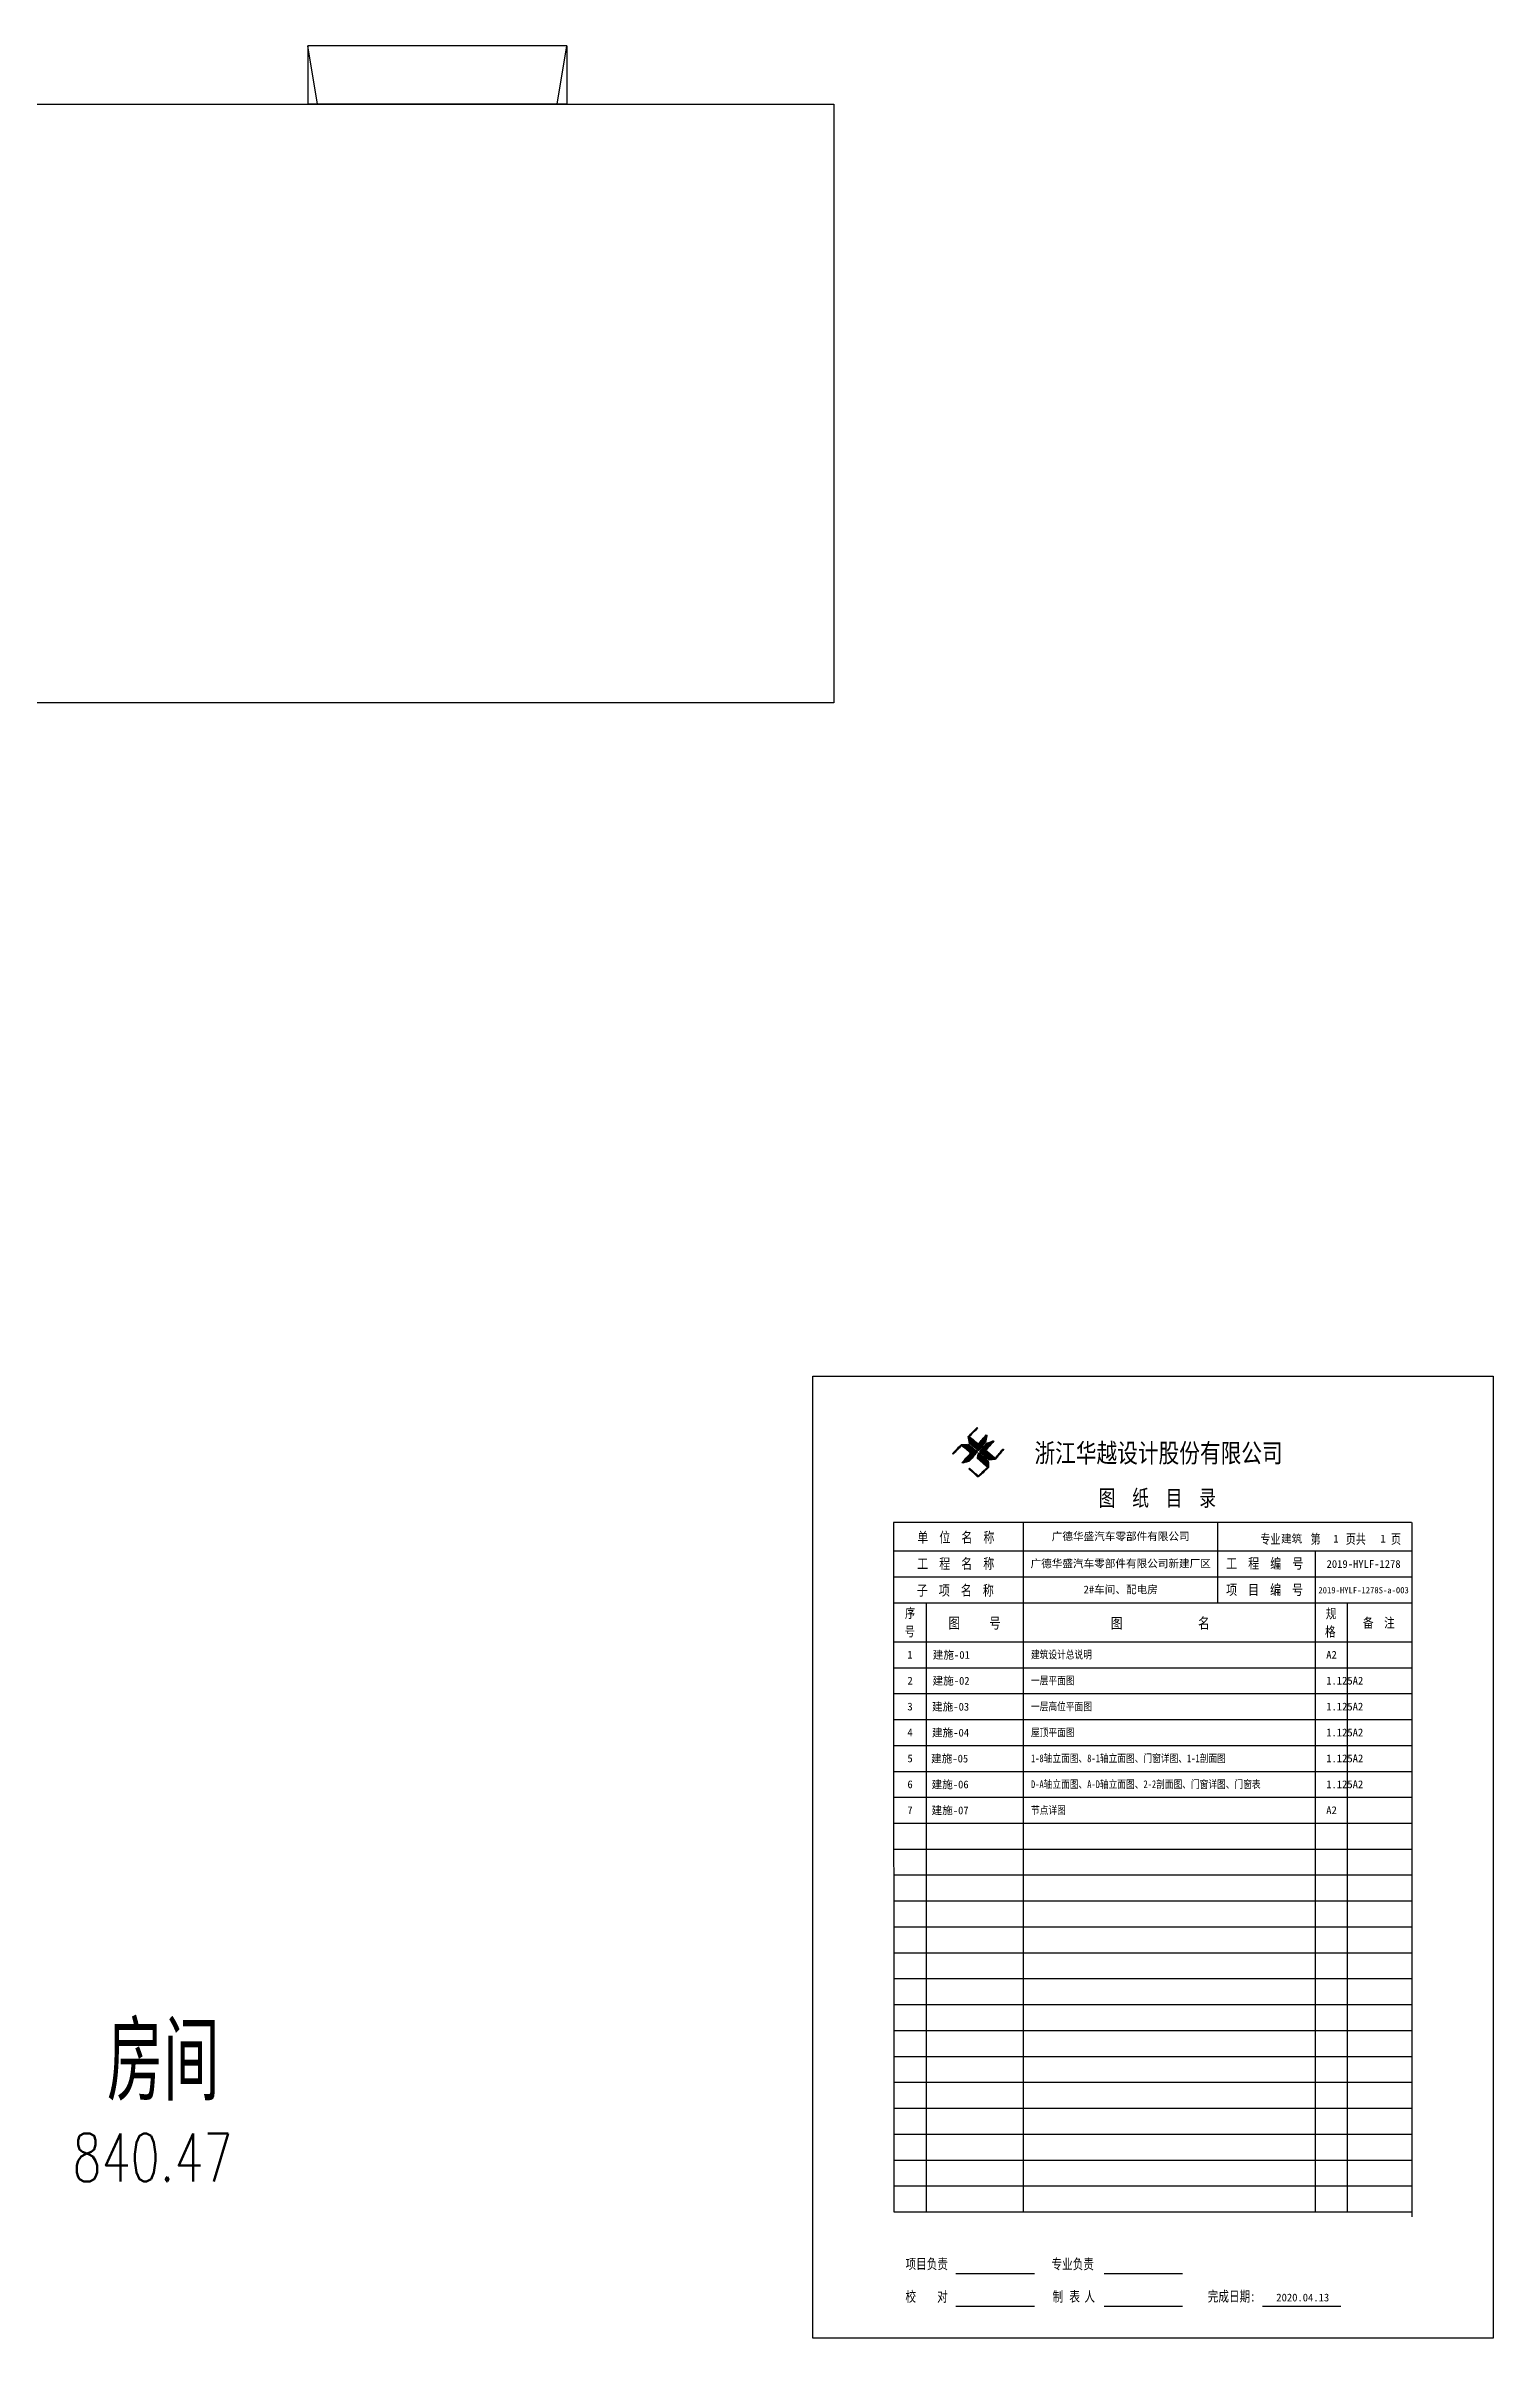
# Model space of a CAD drawing. Header units: millimetres. Extents: x 4279522 to 4437387, y 18981343 to 19528009.
# Drawn here: x 4386952 to 4431637, y 19457235 to 19528009 of the extents above; entities that cross this region are included whole.
import ezdxf

# ---------------------------------------------------------------- set-up
doc = ezdxf.new("R2010")
doc.units = ezdxf.units.MM
doc.header["$LTSCALE"] = 1000
doc.header["$MEASUREMENT"] = 0
for name, color, linetype in [('GROUND', 150, 'Continuous'), ('SPACE', 7, 'Continuous'), ('TK', 4, 'Continuous')]:
    doc.layers.add(name, color=color, linetype=linetype)
doc.styles.add('-宋体', font='', dxfattribs={"width": 0.8})
doc.styles.add('_TCH_SPACE', font='SIMPLEX', dxfattribs={"height": 5, "bigfont": 'GBCBIG'})
doc.styles.add('图框文字3', font='', dxfattribs={"width": 0.8})
doc.styles.add('图签宋体', font='', dxfattribs={"height": 300})
doc.styles.get('-宋体').set_extended_font_data('SimSun')
doc.styles.get('图框文字3').set_extended_font_data('SimSun')
doc.styles.get('图签宋体').set_extended_font_data('NSimSun')

# ---------------------------------------------------------------- blocks, each defined once
blk = doc.blocks.new('GeYuanFrame_01057886', base_point=(9.34, 2.35))
at = {"layer": 'TK'}
h = blk.add_hatch(color=256, dxfattribs=at)
h.dxf.hatch_style = 2
edge = h.paths.add_edge_path()
edge.add_spline(control_points=[(59.77, 276.8), (59.68, 276.88), (59.68, 276.88), (58.99, 277.46), (58.29, 278.02), (57.63, 278.6), (57.58, 279.3), (57.37, 280), (57.28, 280.71), (58.18, 281.67), (59.11, 282.6), (60.07, 283.5), (60.13, 283.47), (60.17, 283.43), (60.22, 283.39), (59.42, 282.46), (58.48, 281.67), (57.68, 280.73), (58.56, 279.95), (59.47, 279.2), (60.38, 278.45), (61.23, 279.33), (61.99, 280.3), (62.8, 281.22), (63.14, 281.1), (63.02, 280.86), (62.93, 280.48), (62.85, 280.12), (62.8, 279.82), (62.72, 279.46), (62.69, 279.29), (62.66, 279.09), (62.61, 278.95), (62.53, 278.76), (62.24, 278.51), (62.04, 278.27), (61.55, 277.7), (61.14, 277.24), (60.63, 276.63), (60.55, 276.53), (60.38, 276.3), (60.36, 276.3), (60.26, 276.29), (59.77, 276.8), (59.68, 276.88)], knot_values=[-1, -1, 0, 0, 0, 0, 1, 1, 1, 2, 2, 2, 3, 3, 3, 4, 4, 4, 5, 5, 5, 6, 6, 6, 7, 7, 7, 8, 8, 8, 9, 9, 9, 10, 10, 10, 11, 11, 11, 12, 12, 12, 13, 13, 13, 14, 14, 14, 14], degree=3, periodic=0)
h = blk.add_hatch(color=256, dxfattribs=at)
h.dxf.hatch_style = 2
edge = h.paths.add_edge_path()
edge.add_spline(control_points=[(56.15, 277.19), (55.19, 277.94), (55.19, 277.94), (54.32, 277.07), (53.5, 276.16), (52.65, 275.27), (52.31, 275.38), (52.58, 275.59), (52.76, 275.79), (53.52, 276.62), (54.41, 277.54), (55.15, 278.29), (55.68, 278.33), (56.35, 278.29), (56.91, 278.31), (57.04, 278.32), (57.2, 278.35), (57.34, 278.31), (57.56, 278.24), (57.82, 277.91), (58.03, 277.73), (58.73, 277.15), (59.48, 276.57), (60.09, 275.97), (59.37, 275.15), (58.62, 274.28), (57.88, 273.41), (57.77, 273.29), (57.64, 273.11), (57.55, 273.06), (57.4, 272.99), (57.18, 272.96), (57.01, 272.91), (56.64, 272.8), (56.31, 272.73), (55.9, 272.62), (55.72, 272.57), (55.45, 272.46), (55.42, 272.64), (55.39, 272.76), (55.62, 272.94), (55.71, 273.04), (56.48, 273.9), (57.25, 274.76), (58.01, 275.6), (57.08, 276.39), (56.15, 277.19), (55.19, 277.94)], knot_values=[-1, -1, 0, 0, 0, 0, 1, 1, 1, 2, 2, 2, 3, 3, 3, 4, 4, 4, 5, 5, 5, 6, 6, 6, 7, 7, 7, 8, 8, 8, 9, 9, 9, 10, 10, 10, 11, 11, 11, 12, 12, 12, 13, 13, 13, 14, 14, 14, 15, 15, 15, 15], degree=3, periodic=0)
h = blk.add_hatch(color=256, dxfattribs=at)
h.dxf.hatch_style = 2
edge = h.paths.add_edge_path()
edge.add_spline(control_points=[(63.58, 278.87), (63.92, 279.01), (63.92, 279.01), (64.28, 279.16), (64.59, 279.31), (64.87, 279.4), (64.98, 279.43), (65.07, 279.35), (65.14, 279.26), (64.37, 278.32), (63.53, 277.44), (62.74, 276.51), (63.66, 275.66), (64.65, 274.86), (65.59, 274.03), (66.42, 274.95), (67.18, 275.93), (67.99, 276.86), (68.1, 276.85), (68.13, 276.76), (68.2, 276.72), (67.55, 275.83), (66.72, 274.94), (65.98, 274.03), (65.86, 273.89), (65.75, 273.71), (65.65, 273.66), (65.42, 273.57), (64.95, 273.59), (64.66, 273.57), (64.33, 273.54), (64.02, 273.51), (63.71, 273.45), (62.84, 274.16), (61.98, 274.94), (61.08, 275.68), (60.97, 275.77), (60.71, 275.95), (60.71, 275.99), (60.71, 276), (60.9, 276.25), (60.98, 276.34), (61.47, 276.92), (61.9, 277.37), (62.39, 277.96), (62.55, 278.16), (62.77, 278.5), (62.95, 278.62), (63.17, 278.77), (63.58, 278.87), (63.92, 279.01)], knot_values=[-1, -1, 0, 0, 0, 0, 1, 1, 1, 2, 2, 2, 3, 3, 3, 4, 4, 4, 5, 5, 5, 6, 6, 6, 7, 7, 7, 8, 8, 8, 9, 9, 9, 10, 10, 10, 11, 11, 11, 12, 12, 12, 13, 13, 13, 14, 14, 14, 15, 15, 15, 16, 16, 16, 16], degree=3, periodic=0)
h = blk.add_hatch(color=256, dxfattribs=at)
h.dxf.hatch_style = 2
edge = h.paths.add_edge_path()
edge.add_spline(control_points=[(57.59, 270.85), (57.65, 270.91), (57.65, 270.91), (58.57, 270.16), (59.45, 269.35), (60.34, 268.57), (61.32, 269.42), (62.25, 270.32), (63.19, 271.22), (62.4, 271.97), (61.4, 272.8), (60.51, 273.59), (60.4, 273.69), (60.17, 273.85), (60.15, 273.93), (60.1, 274.12), (60.25, 274.58), (60.28, 274.79), (60.34, 275.14), (60.37, 275.45), (60.44, 275.7), (61.45, 274.85), (62.46, 274.01), (63.46, 273.14), (63.49, 272.49), (63.54, 271.85), (63.55, 271.18), (62.67, 270.31), (61.73, 269.45), (60.78, 268.57), (60.66, 268.45), (60.49, 268.24), (60.36, 268.24), (60.16, 268.24), (59.73, 268.73), (59.6, 268.84), (59.1, 269.27), (58.65, 269.67), (58.17, 270.1), (57.94, 270.31), (57.66, 270.48), (57.47, 270.74), (57.5, 270.83), (57.59, 270.85), (57.65, 270.91)], knot_values=[-1, -1, 0, 0, 0, 0, 1, 1, 1, 2, 2, 2, 3, 3, 3, 4, 4, 4, 5, 5, 5, 6, 6, 6, 7, 7, 7, 8, 8, 8, 9, 9, 9, 10, 10, 10, 11, 11, 11, 12, 12, 12, 13, 13, 13, 14, 14, 14, 14], degree=3, periodic=0)
for p, q in [((9.34, 299.35), (219.34, 299.35)), ((9.34, 2.35), (9.34, 299.35)), ((219.34, 299.35), (219.34, 2.35)), ((34.18, 254.13), (34.34, 41.35)), ((194.18, 254.13), (34.18, 254.13)), ((74.34, 41.35), (74.34, 254.13)), ((134.34, 229.35), (134.34, 254.13)), ((194.34, 39.76), (194.34, 254.13)), ((194.34, 245.35), (34.34, 245.35)), ((164.34, 245.35), (164.34, 41.35)), ((194.34, 237.35), (34.34, 237.35)), ((34.34, 229.35), (194.34, 229.35)), ((44.34, 41.35), (44.34, 229.35)), ((174.34, 41.35), (174.34, 229.35)), ((34.34, 217.35), (194.34, 217.35)), ((34.34, 209.35), (194.34, 209.35)), ((34.34, 201.35), (194.34, 201.35)), ((34.34, 193.35), (194.34, 193.35)), ((34.34, 185.35), (194.34, 185.35)), ((34.34, 177.35), (194.34, 177.35)), ((34.34, 169.35), (194.34, 169.35)), ((34.34, 161.35), (194.34, 161.35)), ((34.34, 153.35), (194.34, 153.35)), ((34.34, 145.35), (194.34, 145.35)), ((34.34, 137.35), (194.34, 137.35)), ((34.34, 129.35), (194.34, 129.35)), ((34.34, 121.35), (194.34, 121.35)), ((34.34, 113.35), (194.34, 113.35)), ((34.34, 105.35), (194.34, 105.35)), ((34.34, 97.35), (194.34, 97.35)), ((34.34, 89.35), (194.34, 89.35)), ((34.34, 81.35), (194.34, 81.35)), ((34.34, 73.35), (194.34, 73.35)), ((34.34, 65.35), (194.34, 65.35)), ((34.34, 57.35), (194.34, 57.35)), ((34.34, 49.35), (194.34, 49.35)), ((34.34, 41.35), (194.34, 41.35)), ((53.49, 22.33), (77.69, 22.33)), ((99.24, 22.33), (123.44, 22.33)), ((53.49, 12.21), (77.69, 12.21)), ((99.24, 12.21), (123.44, 12.21)), ((148.13, 12.21), (172.32, 12.21)), ((219.34, 2.35), (9.34, 2.35))]:
    blk.add_line(p, q, dxfattribs=at)
for points in [[(57.28, 280.71), (58.18, 281.67), (59.11, 282.6), (60.07, 283.5)], [(60.22, 283.39), (59.42, 282.46), (58.48, 281.67), (57.68, 280.73)], [(60.07, 283.5), (60.13, 283.47), (60.17, 283.43), (60.22, 283.39)], [(55.19, 277.94), (54.32, 277.07), (53.5, 276.16), (52.65, 275.27)], [(52.76, 275.79), (53.52, 276.62), (54.41, 277.54), (55.15, 278.29)], [(55.15, 278.29), (55.68, 278.33), (56.35, 278.29), (56.91, 278.31)], [(58.01, 275.6), (57.08, 276.39), (56.15, 277.19), (55.19, 277.94)], [(56.91, 278.31), (57.04, 278.32), (57.2, 278.35), (57.34, 278.31)], [(57.63, 278.6), (57.58, 279.3), (57.37, 280), (57.28, 280.71)], [(57.34, 278.31), (57.56, 278.24), (57.82, 277.91), (58.03, 277.73)], [(59.68, 276.88), (58.99, 277.46), (58.29, 278.02), (57.63, 278.6)], [(57.68, 280.73), (58.56, 279.95), (59.47, 279.2), (60.38, 278.45)], [(58.03, 277.73), (58.73, 277.15), (59.48, 276.57), (60.09, 275.97)], [(60.36, 276.3), (60.26, 276.29), (59.77, 276.8), (59.68, 276.88)], [(60.63, 276.63), (60.55, 276.53), (60.38, 276.3), (60.36, 276.3)], [(60.38, 278.45), (61.23, 279.33), (61.99, 280.3), (62.8, 281.22)], [(62.04, 278.27), (61.55, 277.7), (61.14, 277.24), (60.63, 276.63)], [(60.71, 275.99), (60.71, 276), (60.9, 276.25), (60.98, 276.34)], [(60.98, 276.34), (61.47, 276.92), (61.9, 277.37), (62.39, 277.96)], [(62.61, 278.95), (62.53, 278.76), (62.24, 278.51), (62.04, 278.27)], [(62.39, 277.96), (62.55, 278.16), (62.77, 278.5), (62.95, 278.62)], [(62.72, 279.46), (62.69, 279.29), (62.66, 279.09), (62.61, 278.95)], [(62.93, 280.48), (62.85, 280.12), (62.8, 279.82), (62.72, 279.46)], [(65.14, 279.26), (64.37, 278.32), (63.53, 277.44), (62.74, 276.51)], [(62.74, 276.51), (63.66, 275.66), (64.65, 274.86), (65.59, 274.03)], [(62.8, 281.22), (63.14, 281.1), (63.02, 280.86), (62.93, 280.48)], [(62.95, 278.62), (63.17, 278.77), (63.58, 278.87), (63.92, 279.01)], [(63.92, 279.01), (64.28, 279.16), (64.59, 279.31), (64.87, 279.4)], [(64.87, 279.4), (64.98, 279.43), (65.07, 279.35), (65.14, 279.26)], [(65.59, 274.03), (66.42, 274.95), (67.18, 275.93), (67.99, 276.86)], [(68.2, 276.72), (67.55, 275.83), (66.72, 274.94), (65.98, 274.03)], [(67.99, 276.86), (68.1, 276.85), (68.13, 276.76), (68.2, 276.72)], [(52.65, 275.27), (52.31, 275.38), (52.58, 275.59), (52.76, 275.79)], [(55.42, 272.64), (55.39, 272.76), (55.62, 272.94), (55.71, 273.04)], [(55.9, 272.62), (55.72, 272.57), (55.45, 272.46), (55.42, 272.64)], [(55.71, 273.04), (56.48, 273.9), (57.25, 274.76), (58.01, 275.6)], [(57.01, 272.91), (56.64, 272.8), (56.31, 272.73), (55.9, 272.62)], [(57.55, 273.06), (57.4, 272.99), (57.18, 272.96), (57.01, 272.91)], [(57.47, 270.74), (57.5, 270.83), (57.59, 270.85), (57.65, 270.91)], [(58.17, 270.1), (57.94, 270.31), (57.66, 270.48), (57.47, 270.74)], [(57.88, 273.41), (57.77, 273.29), (57.64, 273.11), (57.55, 273.06)], [(57.65, 270.91), (58.57, 270.16), (59.45, 269.35), (60.34, 268.57)], [(60.09, 275.97), (59.37, 275.15), (58.62, 274.28), (57.88, 273.41)], [(59.6, 268.84), (59.1, 269.27), (58.65, 269.67), (58.17, 270.1)], [(60.15, 273.93), (60.1, 274.12), (60.25, 274.58), (60.28, 274.79)], [(60.51, 273.59), (60.4, 273.69), (60.17, 273.85), (60.15, 273.93)], [(60.28, 274.79), (60.34, 275.14), (60.37, 275.45), (60.44, 275.7)], [(60.34, 268.57), (61.32, 269.42), (62.25, 270.32), (63.19, 271.22)], [(60.44, 275.7), (61.45, 274.85), (62.46, 274.01), (63.46, 273.14)], [(63.19, 271.22), (62.4, 271.97), (61.4, 272.8), (60.51, 273.59)], [(61.08, 275.68), (60.97, 275.77), (60.71, 275.95), (60.71, 275.99)], [(63.55, 271.18), (62.67, 270.31), (61.73, 269.45), (60.78, 268.57)], [(63.71, 273.45), (62.84, 274.16), (61.98, 274.94), (61.08, 275.68)], [(63.46, 273.14), (63.49, 272.49), (63.54, 271.85), (63.55, 271.18)], [(64.66, 273.57), (64.33, 273.54), (64.02, 273.51), (63.71, 273.45)], [(65.65, 273.66), (65.42, 273.57), (64.95, 273.59), (64.66, 273.57)], [(65.98, 274.03), (65.86, 273.89), (65.75, 273.71), (65.65, 273.66)], [(60.36, 268.24), (60.16, 268.24), (59.73, 268.73), (59.6, 268.84)], [(60.78, 268.57), (60.66, 268.45), (60.49, 268.24), (60.36, 268.24)]]:
    blk.add_open_spline(points, degree=3, dxfattribs=at)
at = {"layer": 'TK', "style": '-宋体'}
for s, height, width, p in [('浙江华越设计股份有限公司', 5.85, 0.8, (77.74, 272.7)), ('图  纸  目  录', 5, 0.76, (97.54, 259.25)), (' 单  位  名  称', 3.2, 0.78, (39.85, 248)), (' 专业      第     页共     页', 3, 0.76, (145.89, 247.59)), (' 工  程  名  称 ', 3.2, 0.78, (39.81, 239.88)), (' 工  程  编  号', 3.2, 0.78, (135.21, 239.92)), (' 子  项  名  称 ', 3.2, 0.78, (39.67, 231.61)), (' 项  目  编  号', 3.2, 0.78, (135.17, 231.81)), ('序', 3, 0.76, (37.76, 224.72)), ('规', 3, 0.8, (167.67, 224.58)), ('号', 3, 0.76, (37.68, 219.03)), ('图     号', 3.3, 0.8, (51.14, 221.47)), ('图             名', 3.3, 0.8, (101.3, 221.45)), ('格', 3, 0.8, (167.42, 218.97)), ('备  注', 3, 0.8, (179.15, 221.71)), ('项目负责 ', 3.2, 0.75, (37.92, 23.67)), ('专业负责 ', 3.2, 0.75, (82.99, 23.63)), ('校    对', 3.2, 0.75, (37.89, 13.59)), ('制    人', 3.2, 0.75, (83.32, 13.59)), ('表', 3.2, 0.75, (88.47, 13.59)), ('完成日期:', 3.2, 0.75, (131.23, 13.66))]:
    blk.add_text(s, height=height, dxfattribs=dict(at, width=width)).set_placement(p)
at = {"layer": 'TK', "style": '图签宋体'}
for s, p in [('建筑', (153.86, 247.98)), ('1', (170, 247.98)), ('1', (184.53, 248)), ('1', (38.47, 212.15)), ('建施-01', (46.33, 212.1)), ('A2', (167.8, 212.15)), ('2', (38.51, 204.15)), ('建施-02', (46.26, 204.1)), ('1.125A2', (167.8, 204.15)), ('3', (38.5, 196.15)), ('建施-03', (46.12, 196.1)), ('1.125A2', (167.8, 196.15)), ('4', (38.49, 188.15)), ('建施-04', (46.09, 188.1)), ('1.125A2', (167.8, 188.15)), ('5', (38.5, 180.15)), ('建施-05', (45.82, 180.1)), ('1.125A2', (167.8, 180.15)), ('6', (38.5, 172.15)), ('建施-06', (45.96, 172.1)), ('1.125A2', (167.8, 172.15)), ('7', (38.48, 164.15)), ('建施-07', (45.96, 164.1)), ('A2', (167.8, 164.15)), ('2020.04.13', (152.39, 13.7))]:
    blk.add_text(s, height=2.4, dxfattribs=at).set_placement(p)
at = {"layer": 'TK'}
for s, insert, char_height, width, attachment_point, style in [('广德华盛汽车零部件有限公司', (104.34, 249.74), 2.4, 60.0034, 5, '图签宋体'), ('广德华盛汽车零部件有限公司新建厂区', (104.34, 241.35), 2.4, 60.0032, 5, '图签宋体'), ('2019-HYLF-1278', (179.34, 241.35), 2.4, 30, 5, '图签宋体'), ('2#车间、配电房', (104.34, 233.35), 2.4, 60.0031, 5, '图签宋体'), ('2019-HYLF-1278S-a-003', (179.34, 233.26), 1.9548, 30, 5, '图签宋体'), ('建筑设计总说明', (76.65, 213.24), 2.4, 87.6958, 4, '图框文字3'), ('一层平面图', (76.65, 205.24), 2.4, 87.6958, 4, '图框文字3'), ('一层高位平面图', (76.65, 197.24), 2.4, 87.6958, 4, '图框文字3'), ('屋顶平面图', (76.65, 189.24), 2.4, 87.6958, 4, '图框文字3'), ('1-8轴立面图、8-1轴立面图、门窗详图、1-1剖面图', (76.65, 181.24), 2.4, 87.6958, 4, '图框文字3'), ('D-A轴立面图、A-D轴立面图、2-2剖面图、门窗详图、门窗表', (76.65, 173.24), 2.4, 87.6958, 4, '图框文字3'), ('节点详图', (76.65, 165.24), 2.4, 87.6958, 4, '图框文字3')]:
    blk.add_mtext(s, dxfattribs=dict(at, insert=insert, char_height=char_height, width=width, attachment_point=attachment_point, style=style))

msp = doc.modelspace()

# ---------------------------------------------------------------- linework, layer by layer
at = {"color": 2}
msp.add_lwpolyline([(4354802.2, 19526208.6), (4411282.2, 19526208.6), (4411282.2, 19507728.6), (4354802.2, 19507728.6)], close=True, dxfattribs=at)
at = {"layer": 'GROUND'}
for p, q in [((4403042.2, 19528008.6), (4395042.2, 19528008.6)), ((4395042.2, 19528008.6), (4395042.2, 19526208.6)), ((4395342.2, 19526208.6), (4395042.2, 19528008.6)), ((4402742.2, 19526208.6), (4403042.2, 19528008.6)), ((4403042.2, 19528008.6), (4403042.2, 19526208.6)), ((4403042.2, 19526208.6), (4395042.2, 19526208.6))]:
    msp.add_line(p, q, dxfattribs=at)

# ---------------------------------------------------------------- block references
at = {"xscale": 100, "yscale": 100, "zscale": 100}
msp.add_blockref('GeYuanFrame_01057886', (4410637.3, 19457235.3), dxfattribs=at)

# ---------------------------------------------------------------- texts
at = {"layer": 'SPACE', "style": '_TCH_SPACE'}
msp.add_text('房间', height=2411.35, dxfattribs=at).set_placement((4388840.2, 19464563))
at = {"layer": 'SPACE', "style": '_TCH_SPACE', "width": 0.705882}
msp.add_text('840.47', height=1487.5, dxfattribs=at).set_placement((4387769.4, 19462069.3))

doc.saveas('drawing.dxf')
